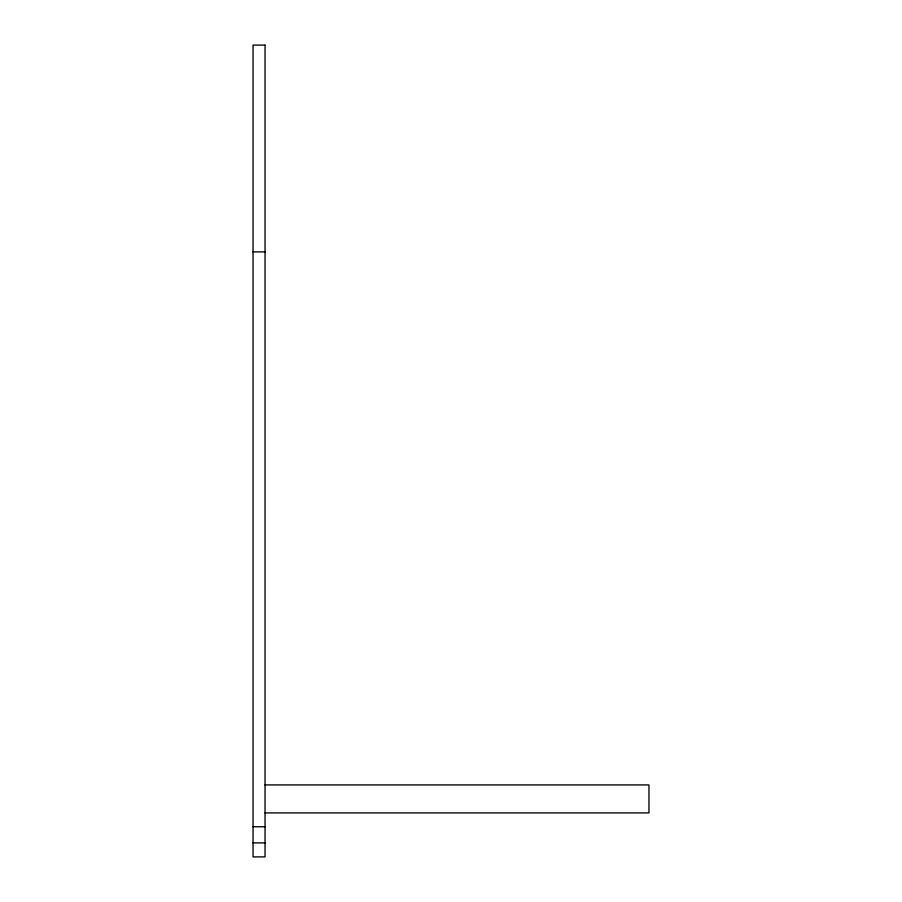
<?xml version="1.0" encoding="UTF-8"?>
<svg xmlns="http://www.w3.org/2000/svg" width="902" height="902" viewBox="0 0 902 902"><rect width="100%" height="100%" fill="white"/><g stroke="black" fill="none" stroke-linecap="round" stroke-linejoin="round"><path stroke-width="1.35" d="M253.045 251.895L265.041 251.895M265.041 784.92L648.955 784.92L648.955 812.916L265.041 812.916M253.045 826.751L265.041 826.751M253.045 842.896L265.041 842.896M265.041 45.1L253.045 45.1L253.045 856.9L265.041 856.9L265.041 45.1"/></g></svg>
